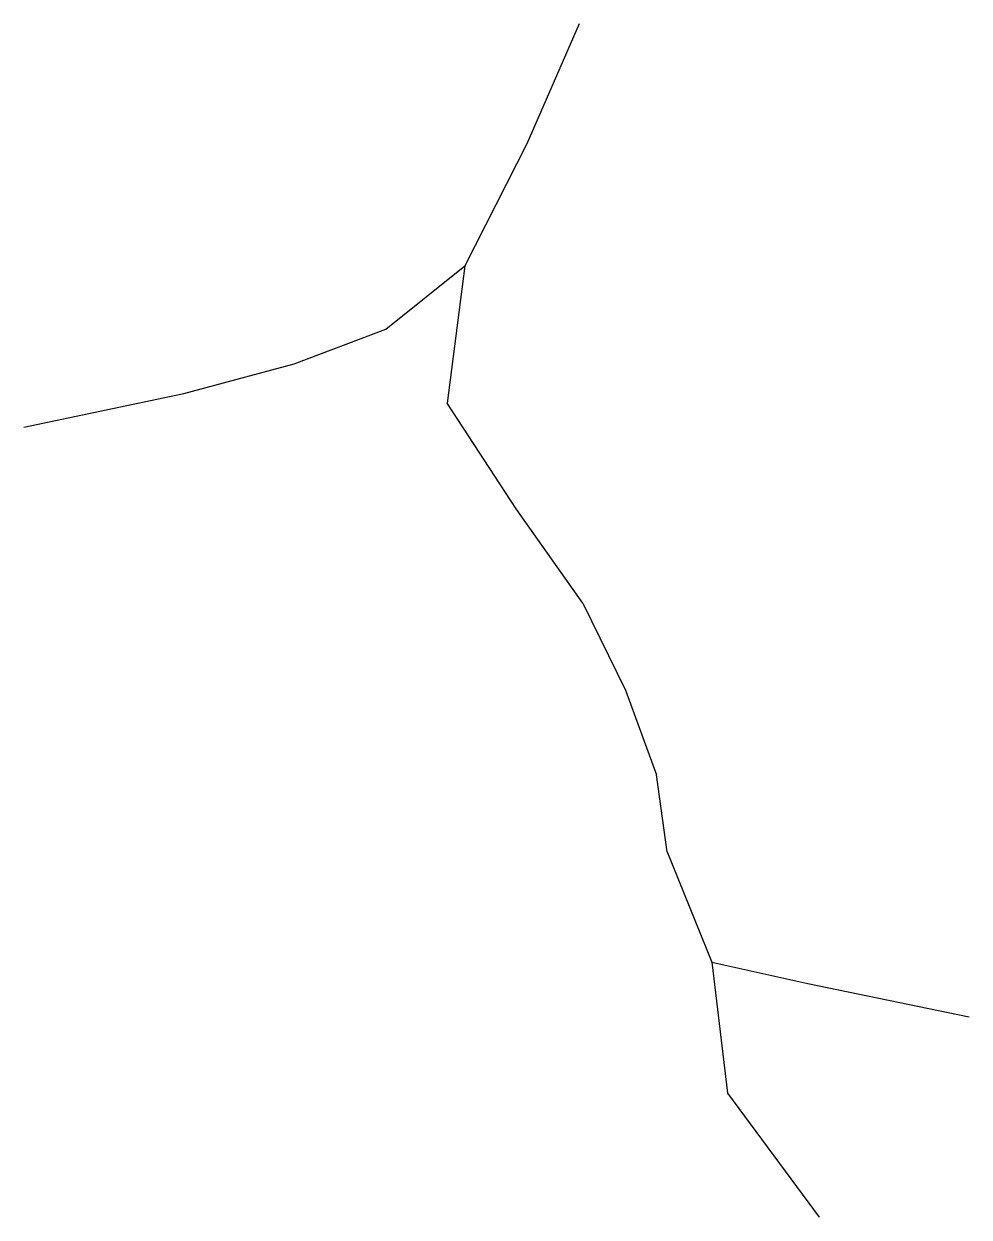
# Model space of a CAD drawing. Header units: millimetres. Extents: x 65 to 217, y -98 to 93.
import ezdxf

# ---------------------------------------------------------------- set-up
doc = ezdxf.new("R2010")
doc.units = ezdxf.units.MM
doc.layers.get('0').update_dxf_attribs({"linetype": 'CONTINUOUS'})

msp = doc.modelspace()

# ---------------------------------------------------------------- linework, layer by layer
for p, q in [((154.01, 93.15), (145.59, 73.88)), ((145.59, 73.88), (135.64, 54.32)), ((122.96, 44.15), (135.64, 54.32)), ((135.64, 54.32), (132.83, 32.26)), ((108.24, 38.59), (122.96, 44.15)), ((90.54, 33.8), (108.24, 38.59)), ((64.88, 28.42), (90.54, 33.8)), ((143.88, 15.28), (132.83, 32.26)), ((154.6, 0.17), (143.88, 15.28)), ((154.6, 0.17), (161.41, -13.8)), ((161.41, -13.8), (166.43, -27.41)), ((168.11, -39.77), (166.43, -27.41)), ((168.11, -39.77), (175.3, -57.44)), ((175.3, -57.44), (177.8, -78.48)), ((175.3, -57.44), (190.71, -60.87)), ((190.71, -60.87), (216.57, -66.25)), ((177.8, -78.48), (192.53, -98.39))]:
    msp.add_line(p, q)

doc.saveas('drawing.dxf')
